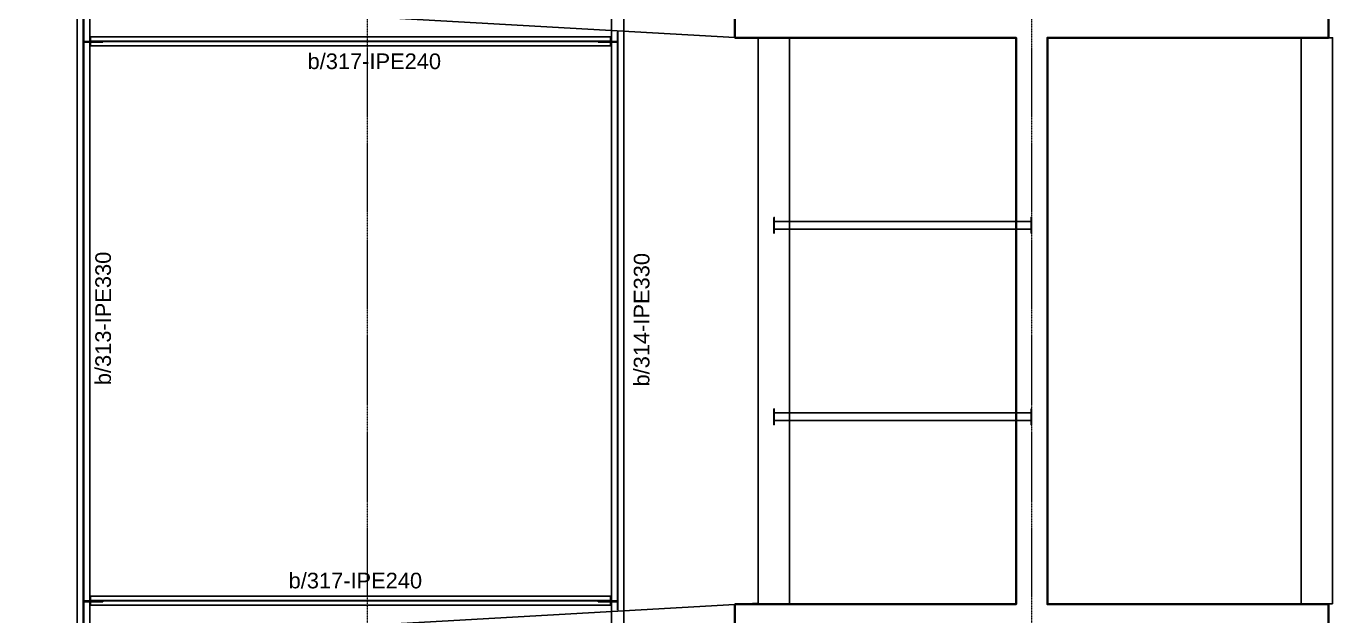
# Model space of a CAD drawing. Header units: millimetres. Extents: x -1715 to 93033, y -21962 to 25119.
# Drawn here: x 33464 to 50153, y 5113 to 12663 of the extents above; entities that cross this region are included whole.
import ezdxf
from ezdxf.enums import TextEntityAlignment as Align

# ---------------------------------------------------------------- set-up
doc = ezdxf.new("R2010")
doc.units = ezdxf.units.MM
doc.header["$LTSCALE"] = 0.4
doc.linetypes.add('Grid Line', pattern=[3.33375, 1.905, -0.47625, 0.47625, -0.47625])
doc.layers.add('A_ALMA', color=255, linetype='Continuous')
doc.layers.add('P-PLATINA', color=6, linetype='Continuous')
for name, color, linetype, lineweight in [('E_EJES-1', 8, 'Grid Line', 9), ('E_MUROS-1', 2, 'Continuous', 35), ('E_TEXTO', 3, 'Continuous', 9), ('E_VIGAS-1', 31, 'Continuous', 25), ('E_VIGAS-2', 252, 'Continuous', 25)]:
    doc.layers.add(name, color=color, linetype=linetype, lineweight=lineweight)
doc.styles.add('VERDANA', font='arial.ttf')

msp = doc.modelspace()

# ---------------------------------------------------------------- linework, layer by layer
at = {"layer": 'A_ALMA'}
for p, q in [((34194.1, 4801.2), (34194.1, 12976.5)), ((34201.6, 4801.2), (34201.6, 12976.5)), ((41032.4, 5188.7), (41032.4, 12587.2)), ((41039.9, 5188.7), (41039.9, 12587.2)), ((34287.8, 12471), (40946.2, 12471)), ((34287.8, 12464.8), (40946.2, 12464.8)), ((34287.8, 5311.5), (40946.2, 5311.5)), ((34287.8, 5305.3), (40946.2, 5305.3))]:
    msp.add_line(p, q, dxfattribs=at)
at = {"layer": 'E_EJES-1'}
for p, q in [((37836, -6383.3), (37836, 24219.3)), ((46336, -6383.3), (46336, 24219.3))]:
    msp.add_line(p, q, dxfattribs=at)
at = {"layer": 'E_MUROS-1'}
msp.add_lwpolyline([(50136.2, 13013.3), (50136.2, 12513.3), (46536.2, 12513.3), (46536.2, 5263.3), (50136.2, 5263.3), (50136.2, 4763.3), (42536.2, 4763.3), (42536.2, 5263.3), (46136.2, 5263.3), (46136.2, 12513.3), (42536.2, 12513.3), (42536.2, 13013.3)], close=True, dxfattribs=at)
at = {"layer": 'E_VIGAS-1', "color": 30, "true_color": 0xf26722}
for p, q in [((42536.2, 12516.4), (29328.3, 13268.2)), ((29286.2, 4508.3), (42536.2, 5259.1))]:
    msp.add_line(p, q, dxfattribs=at)
at = {"layer": 'E_VIGAS-1'}
for p, q in [((43236.2, 10163.3), (43236.2, 10063.3)), ((43236.2, 7713.3), (43236.2, 7613.3)), ((42536.2, 5259.1), (42608.9, 5263.3))]:
    msp.add_line(p, q, dxfattribs=at)
at = {"layer": 'E_VIGAS-1', "color": 30, "true_color": 0xf26722}
for points in [[(43236.2, 5263.3), (42836.2, 5263.3), (42836.2, 12513.3), (43236.2, 12513.3), (43236.2, 5263.3)], [(50186.2, 5266.6), (50186.2, 12513.3), (49786.2, 12513.3), (49786.2, 5266.6), (50186.2, 5266.6)]]:
    msp.add_lwpolyline(points, dxfattribs=at)
at = {"layer": 'E_VIGAS-2'}
for p, q in [((42545.4, 12515.9), (42536.2, 12516.4)), ((42545.4, 12513.3), (42545.4, 12515.9)), ((42536.2, 5259.1), (42608.9, 5263.3)), ((42610.6, 5263.4), (42836.2, 5276.1))]:
    msp.add_line(p, q, dxfattribs=at)
for points in [[(34277.7, 13191.1), (34277.8, 4591.2), (34117.8, 4591.2), (34117.7, 13191.1)], [(34287.8, 12525.5), (40946.2, 12525.5), (40946.2, 12410.2), (34287.8, 12410.2)], [(43033.9, 10213.3), (43033.9, 10013.3), (43039.9, 10013.3), (43039.9, 10213.3)], [(46327.7, 10213.3), (46327.7, 10013.3), (46333.7, 10013.3), (46333.7, 10213.3)], [(46333.7, 10213.3), (46333.7, 10013.3), (46327.7, 10013.3), (46327.7, 10213.3)], [(46327.7, 10163.3), (46327.7, 10063.3), (46133.9, 10063.3), (43039.9, 10063.3), (43039.9, 10163.3), (46133.9, 10163.3)], [(43033.9, 7763.3), (43033.9, 7563.3), (43039.9, 7563.3), (43039.9, 7763.3)], [(43039.9, 7713.3), (46133.9, 7713.3), (46327.7, 7713.3), (46327.7, 7613.3), (46133.9, 7613.3), (43039.9, 7613.3)], [(46327.7, 7763.3), (46327.7, 7563.3), (46333.7, 7563.3), (46333.7, 7763.3)], [(34287.8, 5366.1), (40946.2, 5366.1), (40946.2, 5250.8), (34287.8, 5250.8)]]:
    msp.add_lwpolyline(points, close=True, dxfattribs=at)
msp.add_lwpolyline([(41116.2, 4978.7), (40956.2, 4978.7), (40956.2, 12797.2), (41116.2, 12797.2), (41116.2, 4978.7)], dxfattribs=at)
at = {"layer": 'P-PLATINA'}
for points in [[(34445.6, 12454.8), (34445.6, 12464.8), (34201.6, 12464.8), (34201.6, 12454.8)], [(40788.4, 12454.8), (40788.4, 12464.8), (41032.4, 12464.8), (41032.4, 12454.8)], [(34445.6, 5295.3), (34445.6, 5305.3), (34201.6, 5305.3), (34201.6, 5295.3)], [(40788.4, 5295.3), (40788.4, 5305.3), (41032.4, 5305.3), (41032.4, 5295.3)]]:
    msp.add_lwpolyline(points, close=True, dxfattribs=at)

# ---------------------------------------------------------------- texts
at = {"layer": 'E_TEXTO', "style": 'VERDANA'}
for p in [(37921.1, 12112.3), (37678.5, 5466)]:
    msp.add_text('b/317-IPE240', height=200, dxfattribs=at).set_placement(p, align=Align.CENTER)
for s, p in [('b/313-IPE330', (34550, 8920.7)), ('b/314-IPE330', (41442.4, 8904.1))]:
    msp.add_text(s, height=200, rotation=90, dxfattribs=at).set_placement(p, align=Align.CENTER)

doc.saveas('drawing.dxf')
